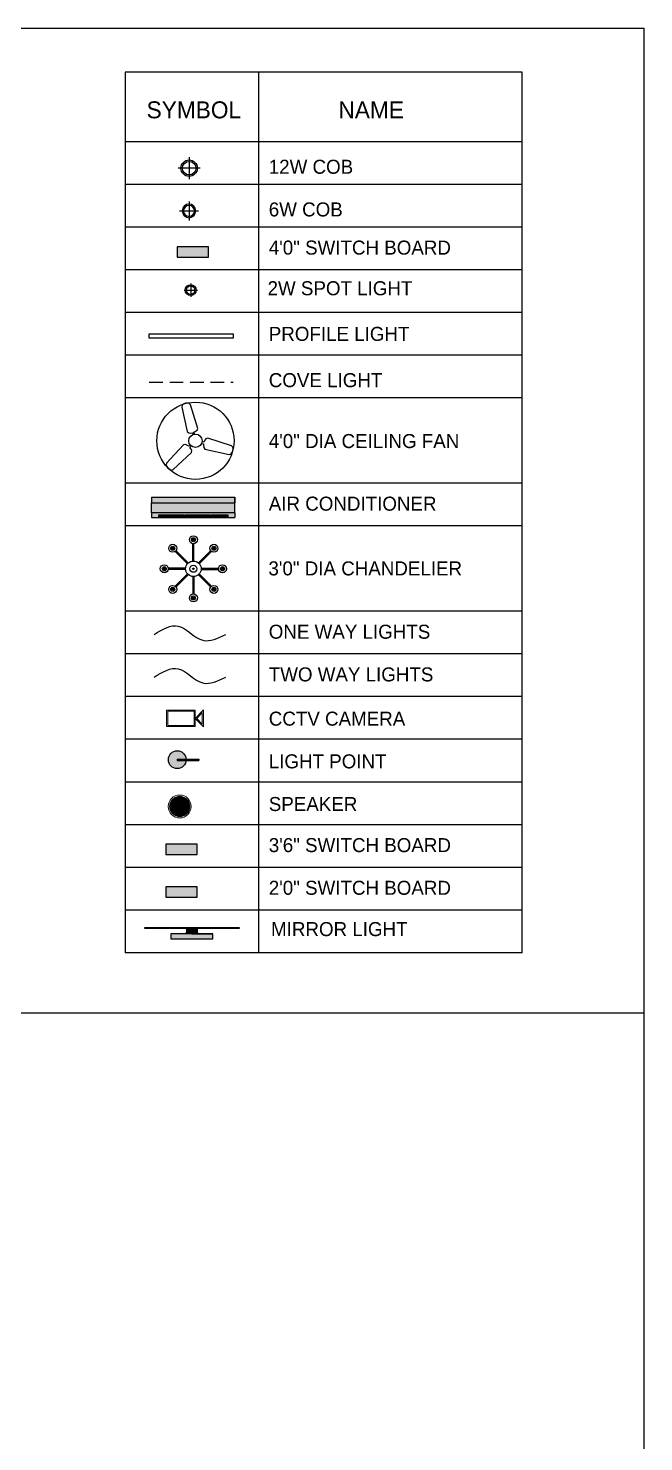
# Model space of a CAD drawing. Header units: inches. Extents: x -10949 to -5554, y -8625 to -6596.
# Drawn here: x -5780 to -5554, y -8072 to -7553 of the extents above; entities that cross this region are included whole.
import ezdxf

# ---------------------------------------------------------------- set-up
doc = ezdxf.new("R2010")
doc.units = ezdxf.units.IN
doc.linetypes.add('DASHED', pattern=[0.75, 0.5, -0.25])
for name, color, linetype in [('Edges', 7, 'Continuous'), ('IEL-HATCH-002', 7, 'Continuous'), ('THIET-BI', 21, 'Continuous')]:
    doc.layers.add(name, color=color, linetype=linetype)
doc.layers.add('FURNI', color=140, linetype='Continuous', lineweight=18)
doc.layers.add('HATCH', color=251, linetype='Continuous', lineweight=0, transparency=0.75)
doc.styles.add('HEMI', font='stylu.ttf')

# ---------------------------------------------------------------- blocks, each defined once
blk = doc.blocks.new('ger')
at = {"color": 5}
for p, q in [((6469.07, -974.68), (6477.07, -974.68)), ((6473.06, -970.68), (6473.07, -978.68))]:
    blk.add_line(p, q, dxfattribs=at)
for radius in [3, 2.5]:
    blk.add_circle((6473.07, -974.68), radius, dxfattribs=at)
blk = doc.blocks.new('rg')
at = {"color": 6}
for p, q in [((6523.86, -972.55), (6523.86, -979.55)), ((6520.36, -976.05), (6527.36, -976.05))]:
    blk.add_line(p, q, dxfattribs=at)
for radius in [2.5, 2]:
    blk.add_circle((6523.86, -976.05), radius, dxfattribs=at)
blk = doc.blocks.new('5ryh')
at = {"layer": 'IEL-HATCH-002', "true_color": 0x139b48, "transparency": 33554687}
h = blk.add_hatch(color=114, dxfattribs=at)
h.dxf.hatch_style = 1
h.paths.add_polyline_path([(6507.8, -1186.94), (6501.8, -1186.94), (6501.8, -1188.94), (6507.8, -1188.94)])
blk.add_lwpolyline([(6507.8, -1188.94), (6507.8, -1186.94), (6501.8, -1186.94), (6501.8, -1188.94)], close=True)
blk = doc.blocks.new('AWEG')
at = {"color": 114, "true_color": 0x139b48}
for p, q in [((4632.04, 707.93), (4632.04, 703.01)), ((4629.57, 705.47), (4634.5, 705.47))]:
    blk.add_line(p, q, dxfattribs=at)
for radius in [2, 1.57]:
    blk.add_circle((4632, 705.47), radius, dxfattribs=at)
blk = doc.blocks.new('A$C1C43440E')
at = {"layer": 'THIET-BI', "color": 18, "true_color": 0x000000}
for p, q in [((144, 581), (140, 564)), ((140, 564), (188, 346)), ((153, 589), (144, 581)), ((172, 598), (153, 589)), ((192, 598), (172, 598)), ((207, 596), (192, 598)), ((218, 585), (207, 596)), ((284, 372), (218, 585)), ((188, 346), (202, 334)), ((202, 334), (215, 331)), ((215, 331), (235, 334)), ((235, 334), (240, 317)), ((249, 338), (261, 344)), ((254, 320), (249, 338)), ((261, 344), (276, 356)), ((276, 356), (284, 372)), ((338, 249), (320, 254)), ((346, 268), (338, 249)), ((354, 278), (346, 268)), ((372, 284), (354, 278)), ((585, 217), (372, 284)), ((156, 226), (4, 62)), ((61, 5), (226, 156)), ((174, 228), (156, 226)), ((191, 220), (174, 228)), ((202, 213), (191, 220)), ((215, 226), (202, 213)), ((213, 202), (226, 216)), ((225, 187), (213, 202)), ((229, 174), (225, 187)), ((226, 156), (229, 174)), ((316, 239), (334, 234)), ((334, 234), (334, 222)), ((334, 222), (336, 203)), ((336, 203), (346, 188)), ((346, 188), (564, 139)), ((564, 139), (579, 142)), ((579, 142), (588, 154)), ((597, 205), (585, 217)), ((588, 154), (598, 172)), ((600, 193), (597, 205)), ((598, 172), (600, 193)), ((4, 62), (0, 47)), ((0, 47), (6, 33)), ((6, 33), (16, 16)), ((16, 16), (33, 4)), ((33, 4), (45, 0)), ((45, 0), (61, 5))]:
    blk.add_line(p, q, dxfattribs=at)
blk.add_circle((262, 262), 60, dxfattribs=at)
blk = doc.blocks.new('3r')
blk.add_circle((6568.27, -1060.41), 21)
at = {"layer": 'THIET-BI', "xscale": 0.06069589590044594, "yscale": 0.06069589590044594, "zscale": 0.06069589590044594}
blk.add_blockref('A$C1C43440E', (6552.37, -1076.31), dxfattribs=at)
blk = doc.blocks.new('DRYG')
at = {"layer": 'Edges', "color": 18, "true_color": 0x000000}
for p, q in [((8077.83, 1479.53), (8077.83, 1479.56)), ((8077.83, 1479.56), (8078.02, 1479.56)), ((8077.83, 1479.53), (8077.83, 1421.72)), ((8077.83, 1479.53), (8078.02, 1479.53)), ((8078.02, 1479.56), (8078.02, 1479.53)), ((8078.02, 1479.56), (8081.6, 1479.56)), ((8078.02, 1479.53), (8081.6, 1479.53)), ((8088.69, 1479.56), (8081.6, 1479.56)), ((8081.6, 1479.56), (8081.6, 1479.53)), ((8081.6, 1479.53), (8081.6, 1421.72)), ((8088.69, 1479.56), (8091.83, 1479.56)), ((8088.69, 1421.69), (8088.69, 1479.56)), ((8090.14, 1474.81), (8090.51, 1474.81)), ((8090.14, 1469.03), (8090.14, 1474.81)), ((8090.51, 1474.81), (8090.51, 1469.03)), ((8090.66, 1474.81), (8091.04, 1474.81)), ((8090.66, 1469.03), (8090.66, 1474.81)), ((8091.04, 1474.81), (8091.04, 1469.03)), ((8091.19, 1474.81), (8091.57, 1474.81)), ((8091.19, 1469.03), (8091.19, 1474.81)), ((8091.57, 1474.81), (8091.57, 1469.03)), ((8091.83, 1479.56), (8091.83, 1421.69)), ((8090.51, 1469.03), (8090.14, 1469.03)), ((8090.14, 1468.72), (8090.51, 1468.72)), ((8090.14, 1462.95), (8090.14, 1468.72)), ((8090.51, 1462.95), (8090.14, 1462.95)), ((8090.14, 1462.64), (8090.51, 1462.64)), ((8090.14, 1456.86), (8090.14, 1462.64)), ((8090.51, 1468.72), (8090.51, 1462.95)), ((8090.51, 1462.64), (8090.51, 1456.86)), ((8091.04, 1469.03), (8090.66, 1469.03)), ((8090.66, 1468.72), (8091.04, 1468.72)), ((8090.66, 1462.95), (8090.66, 1468.72)), ((8091.04, 1462.95), (8090.66, 1462.95)), ((8090.66, 1462.64), (8091.04, 1462.64)), ((8090.66, 1456.86), (8090.66, 1462.64)), ((8091.04, 1468.72), (8091.04, 1462.95)), ((8091.04, 1462.64), (8091.04, 1456.86)), ((8091.57, 1469.03), (8091.19, 1469.03)), ((8091.19, 1468.72), (8091.57, 1468.72)), ((8091.19, 1462.95), (8091.19, 1468.72)), ((8091.57, 1462.95), (8091.19, 1462.95)), ((8091.19, 1462.64), (8091.57, 1462.64)), ((8091.19, 1456.86), (8091.19, 1462.64)), ((8091.57, 1468.72), (8091.57, 1462.95)), ((8091.57, 1462.64), (8091.57, 1456.86)), ((8090.51, 1456.86), (8090.14, 1456.86)), ((8090.14, 1456.55), (8090.51, 1456.55)), ((8090.14, 1450.78), (8090.14, 1456.55)), ((8090.51, 1456.55), (8090.51, 1450.78)), ((8091.04, 1456.86), (8090.66, 1456.86)), ((8090.66, 1456.55), (8091.04, 1456.55)), ((8090.66, 1450.78), (8090.66, 1456.55)), ((8091.04, 1456.55), (8091.04, 1450.78)), ((8091.57, 1456.86), (8091.19, 1456.86)), ((8091.19, 1456.55), (8091.57, 1456.55)), ((8091.19, 1450.78), (8091.19, 1456.55)), ((8091.57, 1456.55), (8091.57, 1450.78)), ((8090.51, 1450.78), (8090.14, 1450.78)), ((8090.14, 1450.47), (8090.51, 1450.47)), ((8090.14, 1444.69), (8090.14, 1450.47)), ((8090.51, 1444.69), (8090.14, 1444.69)), ((8090.14, 1444.38), (8090.51, 1444.38)), ((8090.14, 1438.61), (8090.14, 1444.38)), ((8090.51, 1450.47), (8090.51, 1444.69)), ((8090.51, 1444.38), (8090.51, 1438.61)), ((8091.04, 1450.78), (8090.66, 1450.78)), ((8090.66, 1450.47), (8091.04, 1450.47)), ((8090.66, 1444.69), (8090.66, 1450.47)), ((8091.04, 1444.69), (8090.66, 1444.69)), ((8090.66, 1444.38), (8091.04, 1444.38)), ((8090.66, 1438.61), (8090.66, 1444.38)), ((8091.04, 1450.47), (8091.04, 1444.69)), ((8091.04, 1444.38), (8091.04, 1438.61)), ((8091.57, 1450.78), (8091.19, 1450.78)), ((8091.19, 1450.47), (8091.57, 1450.47)), ((8091.19, 1444.69), (8091.19, 1450.47)), ((8091.57, 1444.69), (8091.19, 1444.69)), ((8091.19, 1444.38), (8091.57, 1444.38)), ((8091.19, 1438.61), (8091.19, 1444.38)), ((8091.57, 1450.47), (8091.57, 1444.69)), ((8091.57, 1444.38), (8091.57, 1438.61)), ((8090.51, 1438.61), (8090.14, 1438.61)), ((8090.14, 1438.3), (8090.51, 1438.3)), ((8090.14, 1432.53), (8090.14, 1438.3)), ((8090.51, 1432.53), (8090.14, 1432.53)), ((8090.51, 1438.3), (8090.51, 1432.53)), ((8091.04, 1438.61), (8090.66, 1438.61)), ((8090.66, 1438.3), (8091.04, 1438.3)), ((8090.66, 1432.53), (8090.66, 1438.3)), ((8091.04, 1432.53), (8090.66, 1432.53)), ((8091.04, 1438.3), (8091.04, 1432.53)), ((8091.57, 1438.61), (8091.19, 1438.61)), ((8091.19, 1438.3), (8091.57, 1438.3)), ((8091.19, 1432.53), (8091.19, 1438.3)), ((8091.57, 1432.53), (8091.19, 1432.53)), ((8091.57, 1438.3), (8091.57, 1432.53)), ((8090.14, 1432.21), (8090.51, 1432.21)), ((8090.14, 1426.44), (8090.14, 1432.21)), ((8090.51, 1426.44), (8090.14, 1426.44)), ((8090.51, 1432.21), (8090.51, 1426.44)), ((8090.66, 1432.21), (8091.04, 1432.21)), ((8090.66, 1426.44), (8090.66, 1432.21)), ((8091.04, 1426.44), (8090.66, 1426.44)), ((8091.04, 1432.21), (8091.04, 1426.44)), ((8091.19, 1432.21), (8091.57, 1432.21)), ((8091.19, 1426.44), (8091.19, 1432.21)), ((8091.57, 1426.44), (8091.19, 1426.44)), ((8091.57, 1432.21), (8091.57, 1426.44)), ((8077.83, 1421.69), (8077.83, 1421.72)), ((8077.83, 1421.72), (8078.02, 1421.72)), ((8078.02, 1421.69), (8077.83, 1421.69)), ((8078.02, 1421.72), (8078.02, 1421.69)), ((8081.6, 1421.72), (8078.02, 1421.72)), ((8078.02, 1421.69), (8081.6, 1421.69)), ((8081.6, 1421.72), (8081.6, 1421.69)), ((8088.69, 1421.69), (8081.6, 1421.69)), ((8088.69, 1421.69), (8091.83, 1421.69))]:
    blk.add_line(p, q, dxfattribs=at)
at = {"layer": 'FURNI', "color": 18, "true_color": 0x000000}
blk.add_line((8077.83, 1421.69), (8091.83, 1421.69), dxfattribs=at)
blk = doc.blocks.new('E4RG')
at = {"layer": 'IEL-HATCH-002', "transparency": 33554687}
h = blk.add_hatch(color=256, dxfattribs=at)
h.dxf.hatch_style = 1
h.set_gradient(color1=(255, 255, 255), color2=(147, 149, 152), name='CYLINDER')
h.paths.add_polyline_path([(4585.01, 653.22), (4585, 653.22), (4554.41, 653.22), (4554.41, 649.47), (4585.01, 649.47)])
h.paths.add_polyline_path([(4585, 655.12), (4585, 655.21), (4554.42, 655.21), (4554.42, 655.12), (4554.42, 653.22), (4585, 653.22)])
h.paths.add_polyline_path([(4585.01, 649.47), (4554.41, 649.47), (4554.41, 647.81), (4585.01, 647.81)])
h.paths.add_polyline_path([(4556.92, 648.71), (4559.97, 648.71), (4559.97, 648.51), (4556.92, 648.51)], flags=16)
h.paths.add_polyline_path([(4556.92, 648.43), (4559.97, 648.43), (4559.97, 648.23), (4556.92, 648.23)], flags=16)
h.paths.add_polyline_path([(4556.92, 648.15), (4559.97, 648.15), (4559.97, 647.95), (4556.92, 647.95)], flags=16)
h.paths.add_polyline_path([(4560.14, 648.71), (4563.19, 648.71), (4563.19, 648.51), (4560.14, 648.51)], flags=16)
h.paths.add_polyline_path([(4560.14, 648.43), (4563.19, 648.43), (4563.19, 648.23), (4560.14, 648.23)], flags=16)
h.paths.add_polyline_path([(4560.14, 648.15), (4563.19, 648.15), (4563.19, 647.95), (4560.14, 647.95)], flags=16)
h.paths.add_polyline_path([(4563.36, 648.71), (4566.41, 648.71), (4566.41, 648.51), (4563.36, 648.51)], flags=16)
h.paths.add_polyline_path([(4563.36, 648.43), (4566.41, 648.43), (4566.41, 648.23), (4563.36, 648.23)], flags=16)
h.paths.add_polyline_path([(4563.36, 648.15), (4566.41, 648.15), (4566.41, 647.95), (4563.36, 647.95)], flags=16)
h.paths.add_polyline_path([(4566.57, 648.71), (4569.63, 648.71), (4569.63, 648.51), (4566.57, 648.51)], flags=16)
h.paths.add_polyline_path([(4566.57, 648.43), (4569.63, 648.43), (4569.63, 648.23), (4566.57, 648.23)], flags=16)
h.paths.add_polyline_path([(4566.57, 648.15), (4569.63, 648.15), (4569.63, 647.95), (4566.57, 647.95)], flags=16)
h.paths.add_polyline_path([(4569.79, 648.71), (4572.85, 648.71), (4572.85, 648.51), (4569.79, 648.51)], flags=16)
h.paths.add_polyline_path([(4569.79, 648.43), (4572.85, 648.43), (4572.85, 648.23), (4569.79, 648.23)], flags=16)
h.paths.add_polyline_path([(4569.79, 648.15), (4572.85, 648.15), (4572.85, 647.95), (4569.79, 647.95)], flags=16)
h.paths.add_polyline_path([(4573.01, 648.71), (4576.06, 648.71), (4576.06, 648.51), (4573.01, 648.51)], flags=16)
h.paths.add_polyline_path([(4573.01, 648.43), (4576.06, 648.43), (4576.06, 648.23), (4573.01, 648.23)], flags=16)
h.paths.add_polyline_path([(4573.01, 648.15), (4576.06, 648.15), (4576.06, 647.95), (4573.01, 647.95)], flags=16)
h.paths.add_polyline_path([(4576.23, 648.71), (4579.28, 648.71), (4579.28, 648.51), (4576.23, 648.51)], flags=16)
h.paths.add_polyline_path([(4576.23, 648.43), (4579.28, 648.43), (4579.28, 648.23), (4576.23, 648.23)], flags=16)
h.paths.add_polyline_path([(4576.23, 648.15), (4579.28, 648.15), (4579.28, 647.95), (4576.23, 647.95)], flags=16)
h.paths.add_polyline_path([(4579.45, 648.71), (4582.5, 648.71), (4582.5, 648.51), (4579.45, 648.51)], flags=16)
h.paths.add_polyline_path([(4579.45, 648.43), (4582.5, 648.43), (4582.5, 648.23), (4579.45, 648.23)], flags=16)
h.paths.add_polyline_path([(4579.45, 648.15), (4582.5, 648.15), (4582.5, 647.95), (4579.45, 647.95)], flags=16)
at = {"layer": 'FURNI', "color": 18, "true_color": 0x000000, "xscale": -0.5288462308038518, "yscale": 0.5288462308038518, "zscale": 0.5288462308038518, "rotation": 90}
blk.add_blockref('DRYG', (5336.87, 4927.15), dxfattribs=at)
blk = doc.blocks.new('DVB')
at = {"color": 30, "linetype": 'ByBlock', "true_color": 0xf26722}
for p, q in [((4630.08, 638.93), (4625.56, 643.45)), ((4631.71, 639.61), (4631.71, 646)), ((4632.16, 639.61), (4632.16, 646)), ((4633.8, 638.93), (4638.32, 643.45)), ((4629.76, 638.62), (4625.24, 643.14)), ((4634.11, 638.62), (4638.64, 643.14)), ((4629.09, 636.98), (4622.69, 636.98)), ((4629.09, 636.53), (4622.69, 636.53)), ((4629.76, 634.9), (4625.24, 630.38)), ((4630.08, 634.58), (4625.56, 630.06)), ((4631.71, 633.9), (4631.71, 627.51)), ((4632.16, 633.9), (4632.16, 627.51)), ((4633.8, 634.58), (4638.32, 630.06)), ((4634.11, 634.9), (4638.64, 630.38)), ((4634.79, 636.98), (4641.19, 636.98)), ((4634.79, 636.53), (4641.19, 636.53))]:
    blk.add_line(p, q, dxfattribs=at)
for centre, radius in [((4631.94, 647.44), 1.46), ((4624.38, 644.31), 1.46), ((4624.38, 644.31), 0.745), ((4624.38, 644.31), 0.457), ((4624.38, 644.31), 0.155), ((4631.94, 647.44), 0.745), ((4631.94, 647.44), 0.457), ((4631.94, 647.44), 0.155), ((4639.49, 644.31), 1.46), ((4639.49, 644.31), 0.745), ((4639.49, 644.31), 0.457), ((4639.49, 644.31), 0.155), ((4631.94, 636.76), 2.86), ((4621.25, 636.76), 1.46), ((4621.25, 636.76), 0.745), ((4621.25, 636.76), 0.457), ((4621.25, 636.76), 0.155), ((4631.94, 636.76), 1.29), ((4631.94, 636.76), 0.269), ((4642.62, 636.76), 1.46), ((4642.62, 636.76), 0.745), ((4642.62, 636.76), 0.457), ((4642.62, 636.76), 0.155), ((4624.38, 629.2), 1.46), ((4624.38, 629.2), 0.745), ((4624.38, 629.2), 0.457), ((4624.38, 629.2), 0.155), ((4639.49, 629.2), 1.46), ((4639.49, 629.2), 0.745), ((4639.49, 629.2), 0.457), ((4639.49, 629.2), 0.155), ((4631.94, 626.07), 1.46), ((4631.94, 626.07), 0.745), ((4631.94, 626.07), 0.457), ((4631.94, 626.07), 0.155)]:
    blk.add_circle(centre, radius, dxfattribs=at)
blk = doc.blocks.new('rst')
at = {"layer": 'HATCH', "true_color": 0xed1f24, "transparency": 33554687}
h = blk.add_hatch(color=240, dxfattribs=at)
h.dxf.hatch_style = 1
h.paths.add_polyline_path([(9145.2, 1295.5), (9130.1, 1295.5), (9137.7, 1288.2)])
h.paths.add_polyline_path([(9142.8, 1294.5), (9137.7, 1289.6), (9132.6, 1294.5)], flags=16)
h.paths.add_polyline_path([(9145.1, 1288.2), (9130.3, 1288.2), (9130.3, 1262.6), (9145.1, 1262.6)])
h.paths.add_polyline_path([(9144.1, 1287.2), (9144.1, 1263.6), (9131.3, 1263.6), (9131.3, 1287.2)], flags=16)
at = {"layer": 'FURNI', "color": 18, "true_color": 0x000000}
for points in [[(9145.2, 1295.5), (9130.1, 1295.5), (9137.7, 1288.2)], [(9142.8, 1294.5), (9132.6, 1294.5), (9137.7, 1289.6)], [(9130.3, 1288.2), (9145.1, 1288.2), (9145.1, 1262.6), (9130.3, 1262.6)], [(9131.3, 1287.2), (9144.1, 1287.2), (9144.1, 1263.6), (9131.3, 1263.6)]]:
    blk.add_lwpolyline(points, close=True, dxfattribs=at)
blk = doc.blocks.new('HT')
at = {"layer": 'IEL-HATCH-002', "true_color": 0xf7f281, "transparency": 33554687}
h = blk.add_hatch(color=51, dxfattribs=at)
h.dxf.hatch_style = 1
h.paths.add_polyline_path([(4618.55, 566.68, 0.962396), (4625.07, 566.43), (4621.82, 566.43), (4621.82, 566.93), (4625.07, 566.93, 0.962396)])
for p, q in [((4621.82, 566.93), (4629.77, 566.93)), ((4621.82, 566.93), (4621.82, 566.43)), ((4621.82, 566.43), (4629.77, 566.43)), ((4629.77, 566.93), (4629.77, 566.43))]:
    blk.add_line(p, q)
blk.add_circle((4621.82, 566.68), 3.27)
blk = doc.blocks.new('rtshs')
at = {"layer": 'HATCH', "true_color": 0x636466, "transparency": 33554687}
h = blk.add_hatch(dxfattribs=at)
h.set_pattern_fill('ANSI37', color=251, scale=3)
h.set_pattern_definition([(45, (0, 0), (-0.265165043, 0.265165043), []), (135, (0, 0), (-0.265165043, -0.265165043), [])])
h.paths.add_polyline_path([(8214.91, 1690.34, 1), (8222.31, 1690.34, 1)])
at = {"layer": 'FURNI', "color": 18, "true_color": 0x000000}
for radius in [4.2, 3.7]:
    blk.add_circle((8218.61, 1690.34), radius, dxfattribs=at)
blk = doc.blocks.new('RBZFD')
at = {"layer": 'IEL-HATCH-002', "true_color": 0xed1f24, "transparency": 33554687}
h = blk.add_hatch(color=240, dxfattribs=at)
h.dxf.hatch_style = 1
h.paths.add_polyline_path([(4623.51, 531.85), (4635.02, 531.85), (4635.02, 535.69), (4623.51, 535.69)])
blk.add_lwpolyline([(4623.51, 535.69), (4623.51, 531.85), (4635.02, 531.85), (4635.02, 535.69)], close=True)
blk = doc.blocks.new('WGGG')
at = {"layer": 'IEL-HATCH-002', "transparency": 33554687}
h = blk.add_hatch(color=5, dxfattribs=at)
h.dxf.hatch_style = 1
h.paths.add_polyline_path([(4623.51, 516.19), (4635.02, 516.19), (4635.02, 520.02), (4623.51, 520.02)])
blk.add_lwpolyline([(4623.51, 520.02), (4623.51, 516.19), (4635.02, 516.19), (4635.02, 520.02)], close=True)
blk = doc.blocks.new('3RF')
at = {"layer": 'IEL-HATCH-002', "transparency": 33554687}
h = blk.add_hatch(color=201, dxfattribs=at)
h.dxf.hatch_style = 1
h.paths.add_polyline_path([(4378.59, 779.76), (4360.59, 779.76), (4360.59, 779.56), (4378.59, 779.56)])
at = {"layer": 'IEL-HATCH-002', "true_color": 0xf7f281, "transparency": 33554687}
h = blk.add_hatch(color=51, dxfattribs=at)
h.dxf.hatch_style = 1
h.paths.add_polyline_path([(4373.59, 778.56), (4365.59, 778.56), (4365.59, 777.56), (4373.59, 777.56)])
at = {"layer": 'IEL-HATCH-002', "transparency": 33554687}
h = blk.add_hatch(color=201, dxfattribs=at)
h.dxf.hatch_style = 1
h.paths.add_polyline_path([(4370.59, 779.56), (4368.59, 779.56), (4368.59, 778.94, -0.363464), (4368.28, 778.56), (4370.9, 778.56, -0.350213), (4370.59, 778.92)])
at = {"color": 201}
for p, q in [((4360.59, 779.76), (4378.59, 779.76)), ((4360.59, 779.56), (4360.59, 779.76)), ((4378.59, 779.56), (4360.59, 779.56)), ((4373.59, 778.56), (4365.59, 778.56)), ((4365.59, 778.56), (4365.59, 777.56)), ((4365.59, 777.56), (4373.59, 777.56)), ((4369.59, 778.56), (4373.59, 778.56)), ((4373.59, 777.56), (4373.59, 778.56)), ((4378.59, 779.76), (4378.59, 779.56))]:
    blk.add_line(p, q, dxfattribs=at)
for points in [[(4368.59, 779.56), (4368.59, 778.92, -0.350213), (4368.28, 778.56)], [(4370.59, 779.56), (4370.59, 778.92, 0.350213), (4370.9, 778.56)]]:
    blk.add_lwpolyline(points, format="xyb", dxfattribs=at)

msp = doc.modelspace()

# ---------------------------------------------------------------- linework, layer by layer
for p, q in [((-5598.57, -7569.44), (-5744.26, -7569.44)), ((-5744.26, -7569.44), (-5744.26, -7892.64)), ((-5695.35, -7569.44), (-5695.35, -7892.64)), ((-5598.57, -7892.64), (-5598.57, -7569.44)), ((-5598.57, -7594.94), (-5744.26, -7594.94)), ((-5598.57, -7610.61), (-5744.26, -7610.61)), ((-5598.57, -7626.28), (-5744.26, -7626.28)), ((-5598.57, -7641.94), (-5744.26, -7641.94)), ((-5598.57, -7657.61), (-5744.26, -7657.61)), ((-5598.57, -7673.28), (-5744.26, -7673.28)), ((-5598.57, -7688.95), (-5744.26, -7688.95)), ((-5598.57, -7720.29), (-5744.26, -7720.29)), ((-5598.57, -7735.96), (-5744.26, -7735.96)), ((-5598.57, -7767.29), (-5744.26, -7767.29)), ((-5598.57, -7782.96), (-5744.26, -7782.96)), ((-5598.57, -7798.63), (-5744.26, -7798.63)), ((-5598.57, -7814.3), (-5744.26, -7814.3)), ((-5598.57, -7829.97), (-5744.26, -7829.97)), ((-5598.57, -7845.64), (-5744.26, -7845.64)), ((-5598.57, -7861.31), (-5744.26, -7861.31)), ((-5598.57, -7876.98), (-5744.26, -7876.98)), ((-5598.57, -7892.64), (-5744.26, -7892.64)), ((-5785.69, -7914.69), (-5553.9, -7914.69))]:
    msp.add_line(p, q)
at = {"color": 5, "linetype": 'DASHED', "ltscale": 10}
msp.add_line((-5735.41, -7683.17), (-5704.62, -7683.17), dxfattribs=at)
msp.add_lwpolyline([(-7116.64, -7553.27), (-5553.9, -7553.27), (-5553.9, -8591.05), (-7116.64, -8591.05)], close=True)
at = {"color": 2, "true_color": 0xf1eb1f}
msp.add_lwpolyline([(-5735.41, -7665.47), (-5704.62, -7665.47), (-5704.62, -7667.04), (-5735.41, -7667.04)], close=True, dxfattribs=at)
at = {"color": 114, "true_color": 0x139b48}
msp.add_spline([(-5733.65, -7775.78), (-5724.76, -7772.73), (-5715.71, -7777.94), (-5707.34, -7775.78)], degree=3, dxfattribs=at)
at = {"color": 1}
msp.add_spline([(-5733.65, -7791.45), (-5724.76, -7788.4), (-5715.71, -7793.61), (-5707.34, -7791.45)], degree=3, dxfattribs=at)

# ---------------------------------------------------------------- block references
at = {"rotation": 270}
msp.add_blockref('ger', (-4746.09, -1131.55), dxfattribs=at)
at = {"xscale": -1, "rotation": 90}
msp.add_blockref('rg', (-6696.87, -1096.46), dxfattribs=at)
at = {"xscale": 1.919315741706669, "yscale": 1.919315741706669, "zscale": 1.919315741706669, "rotation": 180}
msp.add_blockref('5ryh', (6765.38, -9915.45), dxfattribs=at)
for name, p in [('AWEG', (-10352.22, -8354.87)), ('E4RG', (-10288.96, -8380.67)), ('DVB', (-10351.16, -8388.46)), ('HT', (-10346.96, -8388.46)), ('RBZFD', (-10352.82, -8388.46)), ('WGGG', (-10352.82, -8388.46))]:
    msp.add_blockref(name, p)
for name, p, xscale, yscale, zscale in [('3r', (-10152.46, -6988.86), 0.6750634209512346, 0.6750634209512346, 0.6750634209512346), ('3RF', (-14118.59, -9382.15), 1.922107791218467, 1.922107791218467, 1.922107791218467)]:
    msp.add_blockref(name, p, dxfattribs=dict(xscale=xscale, yscale=yscale, zscale=zscale))
at = {"layer": 'FURNI', "color": 18, "true_color": 0x000000, "xscale": 0.4104251043825756, "yscale": 0.4104251043825756, "zscale": 0.4104251043825756, "rotation": 269.9296607634778}
msp.add_blockref('rst', (-6242.63, -4055.61), dxfattribs=at)
at = {"layer": 'FURNI', "color": 18, "true_color": 0x000000, "rotation": 89.99999999999999}
msp.add_blockref('rtshs', (-4033.89, -16057.56), dxfattribs=at)

# ---------------------------------------------------------------- texts
at = {"lineweight": 15, "attachment_point": 1, "rotation": 359.9906, "style": 'HEMI'}
for s, insert, char_height, width in [('SYMBOL', (-5736.39, -7580.1), 6.224, 105.5233), ('NAME', (-5665.97, -7580.1), 6.224, 105.5233), ('12W COB', (-5691.54, -7601.53), 5.148, 87.2821), ('6W COB', (-5691.54, -7617.2), 5.148, 87.2821), ('4\'0" SWITCH BOARD', (-5691.54, -7631.2), 5.1478, 87.2821), ('2W SPOT LIGHT ', (-5691.98, -7646.13), 5.1478, 87.2821), ('PROFILE LIGHT', (-5691.54, -7662.88), 5.1478, 87.2821), ('COVE LIGHT', (-5691.54, -7679.87), 5.148, 87.2821), ('4\'0" DIA CEILING FAN', (-5691.54, -7702.22), 5.1478, 87.2821), ('AIR CONDITIONER', (-5691.54, -7725.21), 5.1478, 87.2821), ('3\'0" DIA CHANDELIER', (-5691.67, -7748.97), 5.1478, 87.2821), ('ONE WAY LIGHTS', (-5691.54, -7772.22), 5.1478, 87.2821), ('TWO WAY LIGHTS', (-5691.54, -7787.89), 5.1478, 87.2821), ('CCTV CAMERA', (-5691.54, -7804.14), 5.1478, 87.2821), ('LIGHT POINT', (-5691.54, -7819.81), 5.1478, 87.2821), ('SPEAKER', (-5691.54, -7835.48), 5.148, 87.2821), ('3\'6" SWITCH BOARD', (-5691.54, -7850.56), 5.1478, 87.2821), ('2\'0" SWITCH BOARD', (-5691.54, -7866.23), 5.1478, 87.2821), ('MIRROR LIGHT', (-5690.7, -7881.39), 5.1478, 87.2821)]:
    msp.add_mtext(s, dxfattribs=dict(at, insert=insert, char_height=char_height, width=width))

doc.saveas('drawing.dxf')
